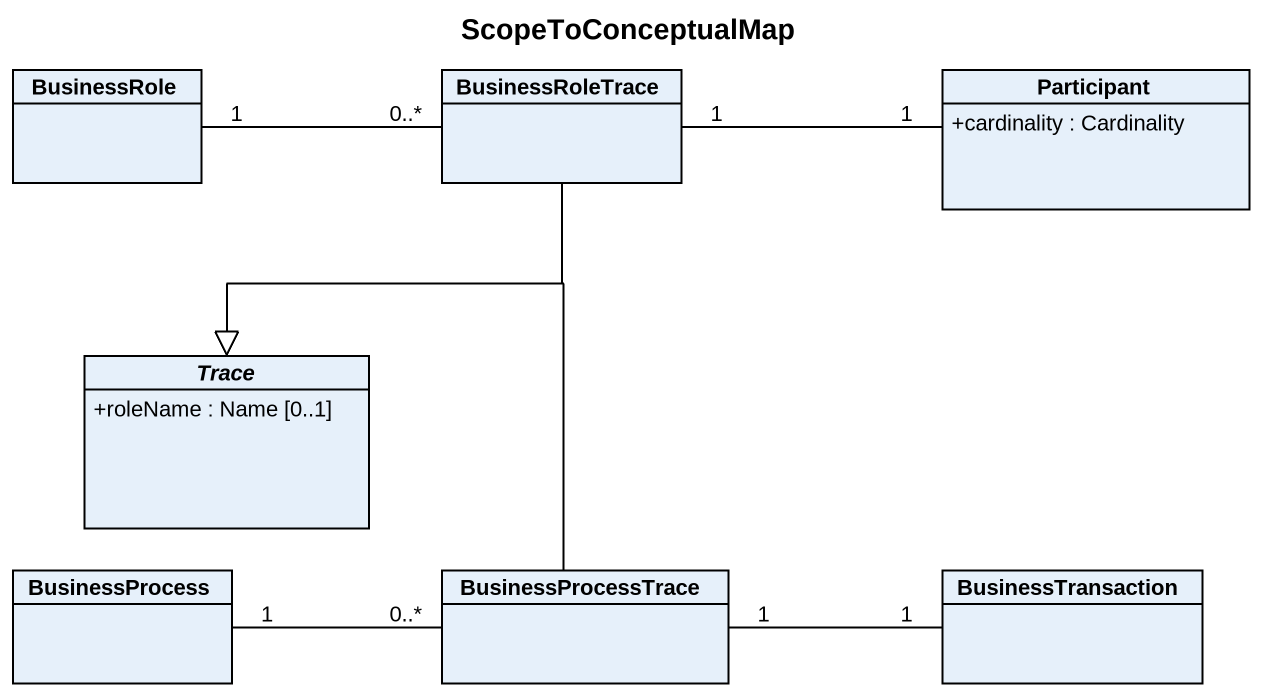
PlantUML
@startuml
title ScopeToConceptualMap
hide circle
hide empty members
skinparam classAttributeIconSize 0
class BusinessRole
class BusinessRoleTrace
class "Participant" as Participant_ {
  +cardinality : Cardinality
}
abstract class Trace {
  +roleName : Name [0..1]
}
class BusinessProcess
class BusinessProcessTrace
class BusinessTransaction
BusinessRole "1" -right- "0..*" BusinessRoleTrace
BusinessRoleTrace "1" -right- "1" Participant_
BusinessRoleTrace --|> Trace
BusinessProcess "1" -right- "0..*" BusinessProcessTrace
BusinessProcessTrace -left-|> Trace
BusinessProcessTrace "1" -right- "1" BusinessTransaction
@enduml
